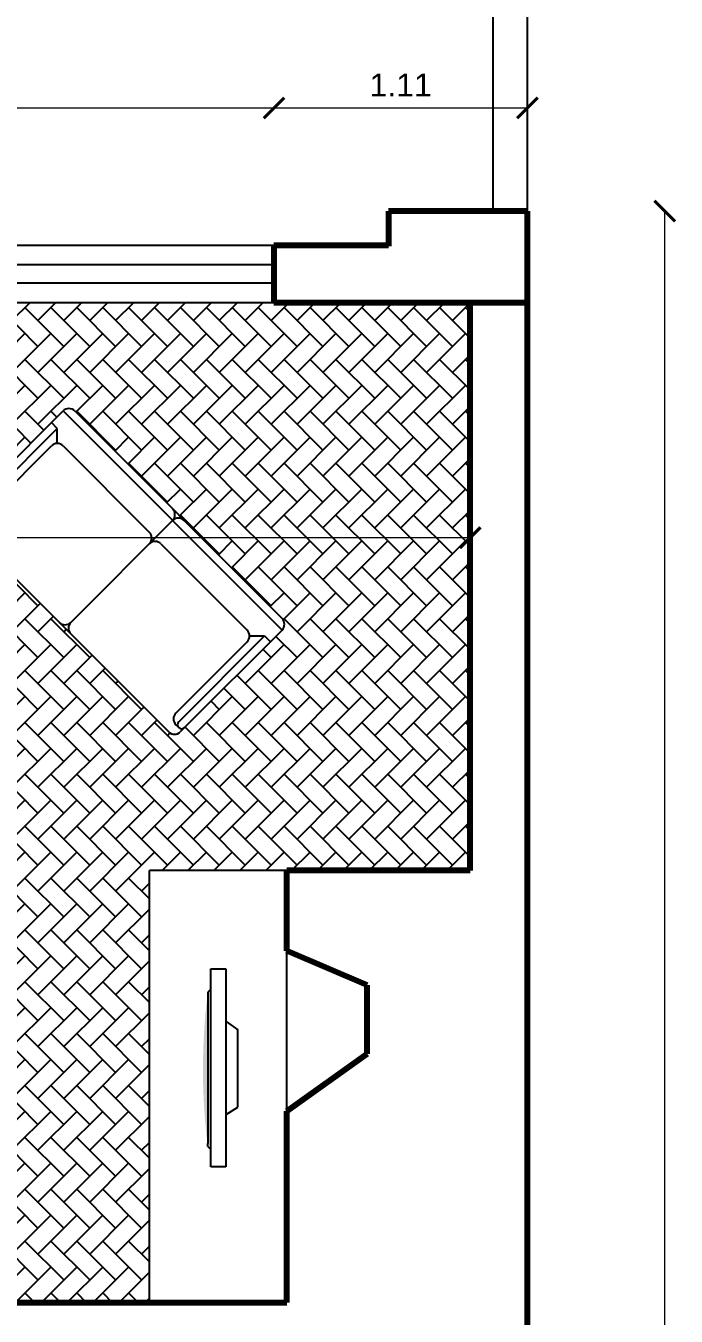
# Model space of a CAD drawing. Header units: inches. Extents: x -1.4 to 10.6, y -3.4 to 32.7.
# Drawn here: x 7.02 to 9.86, y 5.52 to 11.15 of the extents above; entities that cross this region are included whole.
import ezdxf

# ---------------------------------------------------------------- set-up
doc = ezdxf.new("R2010")
doc.units = ezdxf.units.IN
doc.header["$MEASUREMENT"] = 0
doc.linetypes.add('CONTINUA', pattern=[0])
for name, color, linetype in [('Cotas', 60, 'Continuous'), ('Electrodomésticos', 34, 'Continuous'), ('Mobiliario', 2, 'Continuous'), ('Pared lejana', 152, 'Continuous'), ('Textura piso', 8, 'Continuous'), ('Ventana', 4, 'Continuous')]:
    doc.layers.add(name, color=color, linetype=linetype)
doc.layers.add('Paredes', color=5, linetype='Continuous', lineweight=80)
doc.styles.get("Standard").update_dxf_attribs({"font": 'arial.ttf'})
doc.dimstyles.new('Cotas', dxfattribs={"dimtxt": 0.1, "dimasz": 0.09, "dimexe": 0.2, "dimexo": 0.4, "dimgap": 0.05, "dimtad": 1, "dimzin": 0, "dimdsep": 46, "dimtxsty": 'Standard', "dimblk": 'ARCHTICK', "dimcen": 0.09, "dimse1": 1, "dimse2": 1, "dimclrd": 60, "dimclre": 256, "dimadec": 0, "dimazin": 0, "dimtfac": 1, "dimtix": 1, "dimtofl": 0, "dimtmove": 1, "dimatfit": 3, "dimfxl": 0, "dimtolj": 1, "dimtzin": 0, "dimlwd": 9, "dimarcsym": 0})

# ---------------------------------------------------------------- blocks, each defined once
blk = doc.blocks.new('sillon2')
at = {"layer": 'Mobiliario'}
for p, q in [((146.9877130005781, 39.61006099632547), (146.9877130005781, 39.63649716855136)), ((148.3039523168175, 39.67239460444873), (147.0236104364756, 39.67239460444873)), ((147.6637813766466, 39.00829204034616), (147.6637813766466, 39.63649716855136)), ((148.3398497527151, 39.61006099632547), (148.3398497527151, 39.63649716855136)), ((146.9877130005781, 39.00829204034616), (146.9877130005781, 39.61006099632547)), ((147.0056617185267, 39.62800971427416), (147.0236104364756, 39.62800971427416)), ((147.0236104364756, 39.08008691214101), (147.0236104364756, 39.61006099632547)), ((147.059507872373, 39.15188178393586), (147.059507872373, 39.59211227837667)), ((148.2680548809202, 39.59211227837667), (148.2680548809202, 39.15188178393586)), ((148.3219010347665, 39.62800971427416), (148.3039523168175, 39.62800971427416)), ((148.3039523168175, 39.08008691214101), (148.3039523168175, 39.61006099632547)), ((148.3398497527151, 39.61006099632547), (148.3398497527151, 39.00829204034616)), ((147.0236104364756, 39.08008691214101), (146.9877130005781, 39.08008691214101)), ((147.0700219879201, 39.12649846358565), (147.0236104364756, 39.08008691214101)), ((147.6278839407492, 39.11598434803838), (147.0954053082704, 39.11598434803838)), ((148.2321574450228, 39.11598434803838), (147.699678812544, 39.11598434803838)), ((148.2575407653729, 39.12649846358565), (148.3039523168175, 39.08008691214101)), ((148.3039523168175, 39.08008691214101), (148.3398497527151, 39.08008691214101)), ((148.3039523168175, 38.97239460444868), (147.0236104364756, 38.97239460444868))]:
    blk.add_line(p, q, dxfattribs=at)
blk.add_lwpolyline([(148.3398497527151, 39.00829204034605), (146.9877130005781, 39.00829204034605)], dxfattribs=at)
for centre, radius, start, end in [((147.0236104364756, 39.63649716855124), 0.0358974358974411, 90, 180), ((147.627883940749, 39.63649716855124), 0.0358974358974411, 0, 90), ((147.699678812544, 39.63649716855124), 0.0358974358974411, 90, 180), ((148.3039523168175, 39.63649716855124), 0.0358974358974411, 0, 90), ((147.0056617185267, 39.61006099632547), 0.01794871794872055, 0, 180), ((147.0236104364756, 39.59211227837667), 0.0358974358974411, 0, 90), ((148.3039523168175, 39.59211227837667), 0.0358974358974411, 90, 180), ((148.3219010347665, 39.61006099632547), 0.01794871794872055, 0, 180), ((147.0954053082704, 39.15188178393586), 0.0358974358974411, 180, 270), ((147.627883940749, 39.15188178393586), 0.0358974358974411, 270, 0), ((147.699678812544, 39.15188178393586), 0.0358974358974411, 180, 270), ((148.2321574450228, 39.15188178393586), 0.0358974358974411, 270, 0), ((147.0236104364756, 39.00829204034605), 0.0358974358974411, 180, 270), ((147.627883940749, 39.00829204034605), 0.03589743589744143, 270, 0), ((147.699678812544, 39.00829204034605), 0.03589743589744143, 180, 270), ((148.3039523168175, 39.00829204034605), 0.0358974358974411, 270, 0)]:
    blk.add_arc(centre, radius, start, end, dxfattribs=at)
blk = doc.blocks.new('tv')
at = {"layer": 'Electrodomésticos', "linetype": 'Continuous'}
blk.add_hatch(color=256, dxfattribs=at).paths.add_polyline_path([(156.3234580150911, 39.30803753615936), (156.3234580150911, 38.64763753615938), (156.3234580150911, 38.63493753615938, -0.06257206465008722)])
at = {"layer": 'Electrodomésticos'}
for p, q in [((156.3361570150912, 38.54603853615941), (156.3361570150912, 39.40963753615932)), ((156.3361570150912, 39.40963753615932), (156.4018935271671, 39.40963753615932)), ((156.4018935271671, 39.40963753615932), (156.4018935271671, 38.54603853615941)), ((156.3361570150912, 39.32073753615936), (156.3234580150911, 39.30803753615936)), ((156.3234580150911, 39.30803753615936), (156.3234580150911, 38.64763753615938)), ((156.4039462418728, 39.18103753615941), (156.4547452418728, 39.1440928088868)), ((156.4547452418729, 38.80696417252278), (156.4547452418729, 39.14409280888668)), ((156.4039462418728, 38.77463753615933), (156.4547452418728, 38.8069641725229)), ((156.3234580150911, 38.63493753615938), (156.3234580150911, 38.64763753615938)), ((156.3234580150911, 38.63493753615938), (156.3361570150912, 38.62223753615939)), ((156.4018935271671, 38.54603853615941), (156.3361570150912, 38.54603853615941))]:
    blk.add_line(p, q, dxfattribs=at)
blk = doc.blocks.new('_ArchTick')
at = {"color": 0, "linetype": 'ByBlock', "const_width": 0.15}
blk.add_lwpolyline([(-0.5, -0.5), (0.5, 0.5)], dxfattribs=at)
blk = doc.blocks.new('*D72')
at = {"layer": 'Cotas', "color": 60, "linetype": 'CONTINUA', "lineweight": 9, "transparency": 16777216}
blk.add_line((9.809914235824925, 3.944304526105059e-31), (9.809914235824923, 10.34437171295221), dxfattribs=at)
at = {"layer": 'Defpoints', "color": 0, "transparency": 16777216}
for p in [(9.809914235824923, 10.34437171295221), (9.809914235824923, 10.34437171295221), (9.809914235824923, 0)]:
    blk.add_point(p, dxfattribs=at)
at = {"layer": 'Cotas', "color": 60, "lineweight": 9, "transparency": 16777216, "xscale": 0.09, "yscale": 0.09, "zscale": 0.09}
for p, rotation in [((9.809914235824923, 10.34437171295221), 90), ((9.809914235824925, 3.944304526105059e-31), 270)]:
    blk.add_blockref('_ArchTick', p, dxfattribs=dict(at, rotation=rotation))
at = {"layer": 'Cotas', "color": 0, "transparency": 16777216, "insert": (9.708822830640749, 5.172185856476103), "char_height": 0.1, "attachment_point": 5, "rotation": 90}
blk.add_mtext('\\A1;10.34', dxfattribs=at)
blk = doc.blocks.new('*D75')
at = {"layer": 'Cotas', "color": 60, "linetype": 'CONTINUA', "lineweight": 9, "transparency": 16777216}
blk.add_line((5.311933456423844, 10.79437171295226), (8.103621632364366, 10.79437171295226), dxfattribs=at)
at = {"layer": 'Defpoints', "color": 0, "transparency": 16777216}
for p in [(5.311933456423844, 10.79437171295226), (8.103621632364366, 10.79437171295226), (8.103621632364366, 10.19437171295235)]:
    blk.add_point(p, dxfattribs=at)
at = {"layer": 'Cotas', "color": 60, "lineweight": 9, "transparency": 16777216, "xscale": 0.09, "yscale": 0.09, "zscale": 0.09, "rotation": 180}
blk.add_blockref('_ArchTick', (5.311933456423844, 10.79437171295226), dxfattribs=at)
at = {"layer": 'Cotas', "color": 60, "lineweight": 9, "transparency": 16777216, "xscale": 0.09, "yscale": 0.09, "zscale": 0.09}
blk.add_blockref('_ArchTick', (8.103621632364366, 10.79437171295226), dxfattribs=at)
at = {"layer": 'Cotas', "color": 0, "transparency": 16777216, "insert": (6.707777544394105, 10.89542901172442), "char_height": 0.1, "attachment_point": 5}
blk.add_mtext('\\A1;2.79', dxfattribs=at)
blk = doc.blocks.new('*D76')
at = {"layer": 'Cotas', "color": 60, "linetype": 'CONTINUA', "lineweight": 9, "transparency": 16777216}
blk.add_line((8.103621632364394, 10.79437171295226), (9.209914235824925, 10.79437171295226), dxfattribs=at)
at = {"layer": 'Defpoints', "color": 0, "transparency": 16777216}
for p in [(8.103621632364394, 10.79437171295226), (9.209914235824925, 10.79437171295226), (9.209914235824925, 10.79437171295226)]:
    blk.add_point(p, dxfattribs=at)
at = {"layer": 'Cotas', "color": 60, "lineweight": 9, "transparency": 16777216, "xscale": 0.09, "yscale": 0.09, "zscale": 0.09, "rotation": 180}
blk.add_blockref('_ArchTick', (8.103621632364394, 10.79437171295226), dxfattribs=at)
at = {"layer": 'Cotas', "color": 60, "lineweight": 9, "transparency": 16777216, "xscale": 0.09, "yscale": 0.09, "zscale": 0.09}
blk.add_blockref('_ArchTick', (9.209914235824925, 10.79437171295226), dxfattribs=at)
at = {"layer": 'Cotas', "color": 0, "transparency": 16777216, "insert": (8.65676793409466, 10.89457635142429), "char_height": 0.1, "attachment_point": 5}
blk.add_mtext('\\A1;1.11', dxfattribs=at)
blk = doc.blocks.new('*D103')
at = {"layer": 'Cotas', "color": 60, "linetype": 'CONTINUA', "lineweight": 9, "transparency": 16777216}
blk.add_line((8.959914235824897, 8.919346322418988), (4.039617499138643, 8.919346322418988), dxfattribs=at)
at = {"layer": 'Defpoints', "color": 0, "transparency": 16777216}
for p in [(4.039617499138643, 8.919346322418988), (4.039617499138643, 8.919346322418988), (8.959914235824897, 8.919346322418988)]:
    blk.add_point(p, dxfattribs=at)
at = {"layer": 'Cotas', "color": 60, "lineweight": 9, "transparency": 16777216, "xscale": 0.09, "yscale": 0.09, "zscale": 0.09, "rotation": 180}
blk.add_blockref('_ArchTick', (4.039617499138643, 8.919346322418988), dxfattribs=at)
at = {"layer": 'Cotas', "color": 60, "lineweight": 9, "transparency": 16777216, "xscale": 0.09, "yscale": 0.09, "zscale": 0.09}
blk.add_blockref('_ArchTick', (8.959914235824897, 8.919346322418988), dxfattribs=at)
at = {"layer": 'Cotas', "color": 0, "transparency": 16777216, "insert": (6.49976586748177, 9.020403621191157), "char_height": 0.1, "attachment_point": 5}
blk.add_mtext('\\A1;4.92', dxfattribs=at)

msp = doc.modelspace()

# ---------------------------------------------------------------- hatches: boundary and pattern name
at = {"layer": 'Textura piso'}
h = msp.add_hatch(dxfattribs=at)
h.set_pattern_fill('AR-HBONE', color=256, scale=0.02, angle=270, style=0)
h.set_pattern_definition([(315, (-54.86966955773336, -126.9724224155329), (0.1131370849898476, -2.966472954665309e-17), [0.24, -0.08]), (45, (-54.81310101523336, -127.0289909580329), (0.1131370849898476, -2.966472954665309e-17), [0.24, -0.08])])
edge = h.paths.add_edge_path()
edge.add_line((7.55991423582492, 5.582856000952773), (7.559914235824891, 7.467233848964497))
edge.add_line((7.559914235824891, 7.467233848964526), (8.159914235824886, 7.467233848964554))
edge.add_line((8.159914235824886, 7.467233848964526), (8.959914235824897, 7.467233848964526))
edge.add_line((8.959914235824897, 7.467233848964526), (8.959914235824897, 9.944371712952204))
edge.add_line((8.959914235824897, 9.944371712952233), (8.103621632364366, 9.944371712952233))
edge.add_line((8.103621632364366, 9.944371712952233), (5.311933456423844, 9.944371712952233))
edge.add_line((5.311933456423844, 9.944371712952233), (4.439617499138649, 9.944371712952233))
edge.add_line((4.439617499138649, 9.944371712952233), (4.439617499138649, 9.13437171295223))
edge.add_line((4.439617499138649, 9.13437171295223), (5.939617499138677, 9.13437171295223))
edge.add_line((5.939617499138649, 9.13437171295223), (5.93961749913862, 7.63437171295223))
edge.add_line((5.939617499138649, 7.63437171295223), (5.320618870589669, 7.634371712952202))
edge.add_line((5.320618870589669, 7.634371712952174), (5.320618870589641, 6.992458084357509))
edge.add_line((5.320618870589612, 6.992458084357537), (5.339355631102819, 6.992458084357594))
edge.add_line((5.339355631102819, 6.992458084357594), (5.339355631102819, 6.98748661326448))
edge.add_line((5.339355631102819, 6.987486613264451), (5.359241515475276, 6.987486613264451))
edge.add_line((5.359241515475276, 6.987486613264451), (5.359241515475276, 6.982515142171366))
edge.add_line((5.359241515475276, 6.982515142171366), (5.374155928754533, 6.982515142171366))
edge.add_line((5.374155928754533, 6.982515142171366), (5.374155928754533, 6.977543671078251))
edge.add_line((5.374155928754533, 6.97754367107828), (5.384098870940818, 6.977543671078337))
edge.add_line((5.384098870940818, 6.977543671078337), (5.384098870940818, 6.972572199985223))
edge.add_line((5.384098870940818, 6.972572199985194), (5.389070342033904, 6.972572199985166))
edge.add_line((5.389070342033904, 6.972572199985194), (5.389070342033904, 6.967600728892137))
edge.add_line((5.389070342033904, 6.967600728892108), (5.399013284220075, 6.967600728892108))
edge.add_line((5.399013284220075, 6.967600728892108), (5.399013284220075, 6.962629257799023))
edge.add_line((5.399013284220075, 6.962629257799023), (5.403984755313274, 6.962629257799023))
edge.add_line((5.403984755313274, 6.962629257799023), (5.403984755313274, 6.95765778670571))
edge.add_line((5.403984755313274, 6.95765778670571), (5.40895622640636, 6.95765778670571))
edge.add_line((5.40895622640636, 6.95765778670571), (5.40895622640636, 6.952686315612624))
edge.add_line((5.40895622640636, 6.952686315612624), (5.413927697499446, 6.952686315612596))
edge.add_line((5.413927697499446, 6.952686315612624), (5.413927697499446, 6.942743373426481))
edge.add_line((5.413927697499446, 6.942743373426453), (5.418899168592532, 6.942743373426453))
edge.add_line((5.418899168592532, 6.942743373426453), (5.418899168592532, 6.937771902333395))
edge.add_line((5.418899168592532, 6.937771902333424), (5.423870639685617, 6.937771902333395))
edge.add_line((5.423870639685617, 6.937771902333367), (5.423870639685617, 6.927828960147167))
edge.add_line((5.423870639685617, 6.927828960147195), (5.428842110778817, 6.927828960147252))
edge.add_line((5.428842110778817, 6.927828960147252), (5.428842110778817, 6.912914546867739))
edge.add_line((5.428842110778817, 6.912914546867711), (5.433813581871902, 6.912914546867711))
edge.add_line((5.433813581871902, 6.912914546867711), (5.433813581871902, 6.89302866249534))
edge.add_line((5.433813581871902, 6.893028662495368), (5.438785052964988, 6.893028662495396))
edge.add_line((5.438785052964988, 6.893028662495368), (5.438785052964988, 6.874089806647618))
edge.add_line((5.438785052964988, 6.874089806647618), (5.320618870589612, 6.87408980664776))
edge.add_line((5.320618870589612, 6.874089806647788), (5.320618870589612, 6.763770414074486))
edge.add_line((5.320618870589612, 6.763770414074457), (5.269755035799164, 6.763770414074429))
edge.add_line((5.269755035799164, 6.763770414074457), (5.269755035799164, 6.768741885167572))
edge.add_line((5.269755035799164, 6.768741885167543), (5.259812093612993, 6.768741885167515))
edge.add_line((5.259812093612993, 6.768741885167543), (5.259812093612993, 6.773713356260657))
edge.add_line((5.259812093612993, 6.773713356260629), (5.254840622519907, 6.773713356260629))
edge.add_line((5.254840622519907, 6.773713356260629), (5.254840622519907, 6.778684827353715))
edge.add_line((5.254840622519907, 6.778684827353715), (5.244897680333622, 6.778684827353743))
edge.add_line((5.244897680333622, 6.778684827353771), (5.244897680333622, 6.783656298447028))
edge.add_line((5.244897680333622, 6.783656298447028), (5.239926209240537, 6.783656298447085))
edge.add_line((5.239926209240537, 6.783656298447085), (5.239926209240537, 6.788627769540142))
edge.add_line((5.239926209240537, 6.788627769540113), (5.234954738147451, 6.788627769540142))
edge.add_line((5.234954738147451, 6.78862776954017), (5.234954738147451, 6.793599240633228))
edge.add_line((5.234954738147451, 6.793599240633199), (5.229983267054365, 6.793599240633171))
edge.add_line((5.229983267054365, 6.793599240633199), (5.229983267054365, 6.798570711726285))
edge.add_line((5.229983267054365, 6.798570711726285), (5.225011795961166, 6.79857071172637))
edge.add_line((5.225011795961166, 6.798570711726342), (5.225011795961166, 6.808513653912456))
edge.add_line((5.225011795961166, 6.808513653912456), (5.22004032486808, 6.808513653912485))
edge.add_line((5.22004032486808, 6.808513653912513), (5.22004032486808, 6.81348512500557))
edge.add_line((5.22004032486808, 6.813485125005542), (5.215068853774994, 6.813485125005514))
edge.add_line((5.215068853774994, 6.813485125005542), (5.215068853774994, 6.828399538285026))
edge.add_line((5.215068853774994, 6.828399538285026), (5.210097382681909, 6.828399538285055))
edge.add_line((5.210097382681909, 6.828399538285026), (5.210097382681909, 6.843313951564284))
edge.add_line((5.210097382681909, 6.843313951564284), (5.205125911588823, 6.843313951564284))
edge.add_line((5.205125911588823, 6.843313951564284), (5.205125911588823, 6.874089806647874))
edge.add_line((5.205125911588823, 6.874089806647902), (5.320618870589612, 6.874089806647788))
edge.add_line((5.320618870589612, 6.874089806647788), (5.320618870589641, 7.63437171295223))
edge.add_line((5.320618870589641, 7.63437171295223), (4.439617499138649, 7.63437171295223))
edge.add_line((4.439617499138649, 7.63437171295223), (4.439617499138649, 7.034371712952236))
edge.add_line((4.439617499138649, 7.034371712952208), (4.039617499138643, 7.034371712952208))
edge.add_line((4.039617499138672, 7.034371712952208), (4.039617499138672, 6.482856000952808))
edge.add_line((4.039617499138672, 6.482856000952808), (4.027617500200279, 6.482856000952836))
edge.add_line((4.027617500200279, 6.482856000952864), (4.027617499096777, 6.451536001343527))
edge.add_ellipse((4.030723439490373, 5.622075229054104), major_axis=(0.5865214487160271, 0.5865214487160272), ratio=0.9999999999999234, start_angle=-41.365522527604185, end_angle=45.21454470821851, ccw=False)
edge.add_line((4.85852177420341, 5.674655995078552), (4.858521774227654, 5.620656000291206))
edge.add_line((4.858521774227654, 5.620656000291177), (4.84825755077452, 5.62065600030374))
edge.add_line((4.84825755077452, 5.62065600030374), (4.848257551683332, 5.61629991560423))
edge.add_ellipse((4.848302457858807, 5.590623673859085), major_axis=(0.01815587231772411, 0.0181558723177241), ratio=0.9999999999941593, start_angle=45.10020860025428, end_angle=84.1659729730101)
edge.add_line((4.832086116564938, 5.610531000802695), (4.832086115869203, 5.604456000310023))
edge.add_line((4.832086115869174, 5.604456000310023), (4.839198887149905, 5.604456000292771))
edge.add_line((4.839198887149905, 5.604456000292799), (4.842614186680549, 5.5903927619473))
edge.add_ellipse((4.833351632450842, 5.594470913172444), major_axis=(0.005754533328595463, 0.005754533328595463), ratio=0.999999999998392, start_angle=224.9999999623772, end_angle=319.67572218962357, ccw=False)
edge.add_line((4.833351632545742, 5.586332774137958), (4.825625537931217, 5.586332774107206))
edge.add_line((4.825625537931217, 5.586332774107206), (4.825625538152991, 5.582856000952745))
edge.add_line((4.825625538152991, 5.582856000952773), (4.839617499138654, 5.582856000952802))
edge.add_line((4.839617499138683, 5.582856000952773), (5.736836930060804, 5.582855999289166))
edge.add_line((5.736836930060775, 5.582855999289194), (7.55991423582492, 5.582856000952802))
h.paths.add_polyline_path([(7.643958593905467, 8.072128923124097), (6.738620168078569, 8.977467348951023, -0.4142135623734231), (6.738620168078398, 9.028233989651625), (6.757313364727935, 9.04692718630119), (7.182828274208475, 9.472442095781702, -0.4142135623747349), (7.23359491490919, 9.472442095781645), (8.138933340736088, 8.567103669954719, -0.414213562374079), (8.138933340736145, 8.51633702925406), (7.713418431255633, 8.090822119773492), (7.694725234606096, 8.072128923123984, -0.4142135623737508)], flags=16)
h.paths.add_polyline_path([(6.809273496150581, 6.739428143273273), (6.81767991847434, 6.708447619790348), (6.806538827070256, 6.668390087960489), (6.770846300771268, 6.622229810227367), (6.727229292822187, 6.585459113792211), (6.686366072311273, 6.555290759434655), (6.682804001514796, 6.543424248226955), (6.665452760285945, 6.505079671248922), (6.662629964910906, 6.493290025395225), (6.555912995317669, 6.419777318459268), (6.542442222714357, 6.402966081291737), (6.520386799780113, 6.386326445513561), (6.66205973675028, 6.24465350854328, -0.414213562373098), (6.662059736750251, 6.185411148106056), (6.143689082924311, 5.667040494280087, -0.4142135623733729), (6.08444672248703, 5.66704049428003), (5.526581161703007, 6.224906055064054, -0.4142135623742221), (5.52658116170312, 6.284148415501392), (5.835934619160696, 6.593501872958967), (5.836383422288293, 6.595476948307834), (5.856056993474652, 6.620663859106031), (5.871551604414378, 6.629118858212649), (6.044951815529032, 6.802519069327303, -0.4142135623733729), (6.104194175966313, 6.80251906932736), (6.226969058491221, 6.679744186802424), (6.341408244007198, 6.796258587523624), (6.373030437072941, 6.831218563998419), (6.447182396435664, 6.890480801940868), (6.455493240300541, 6.911133966521987), (6.494557974342626, 6.958295303883091), (6.55855969581836, 6.994286633399753), (6.581096618696932, 6.993863902580273), (6.59117487636945, 6.984498453262319), (6.594877368019837, 6.957140023239418), (6.591233896526234, 6.926816316046228), (6.556872903460089, 6.862478613072), (6.502133485162261, 6.812832491375872), (6.473468250458637, 6.741807553228369), (6.430405336250118, 6.684893995201065), (6.361414468106176, 6.637373647418741), (6.357074336189754, 6.629265661000119), (6.317345274852528, 6.589367970441032), (6.412863914198738, 6.493849331094879), (6.497708489375469, 6.568300648833173), (6.556198186516951, 6.616204174832006), (6.586136341171198, 6.629833457086107), (6.661495235538951, 6.660226074951851), (6.672193044851781, 6.686992997967735), (6.697578925598918, 6.711012921148239), (6.760567188588283, 6.743388155195049), (6.793014194791056, 6.748940275199999)], flags=16)
h.paths.add_polyline_path([(4.882225409506752, 7.52674817136517), (6.509307343690772, 7.52674817136517), (6.509307343690772, 7.295502368813118), (4.882225409506752, 7.295502368813118)], flags=25)
h.paths.add_polyline_path([(5.536479501810113, 7.252110875067785), (6.224392189395381, 7.252110875067785), (6.224392189395381, 7.130419197032325), (5.536479501810113, 7.130419197032325)], flags=24)

# ---------------------------------------------------------------- linework, layer by layer
at = {"layer": 'Mobiliario'}
for p, q in [((7.55991423582492, 5.582856000952773), (7.559914235824891, 7.467233848964526)), ((8.159914235824886, 7.467233848964526), (7.55991423582492, 7.467233848964526)), ((8.159914235824914, 5.582856000952773), (8.159914235824914, 7.467233848964526)), ((7.55991423582492, 5.582856000952773), (8.159914235824914, 5.582856000952773))]:
    msp.add_line(p, q, dxfattribs=at)
at = {"layer": 'Pared lejana'}
for p, q in [((9.209914235824897, 10.34437171295221), (9.209914235824925, 30.05000000000001)), ((9.05991423582492, 10.34437171295221), (9.05991423582492, 20.47587325900119))]:
    msp.add_line(p, q, dxfattribs=at)
at = {"layer": 'Paredes'}
for p, q in [((9.209914235824897, 10.34437171295221), (8.603621632364366, 10.34437171295221)), ((8.603621632364366, 10.34437171295221), (8.603621632364366, 10.19141521807043)), ((9.209914235824897, 3.549656693825654), (9.209914235824897, 10.34437171295221)), ((8.603621632364366, 10.19437171295235), (8.103621632364366, 10.19437171295235)), ((8.103621632364366, 10.19437171295223), (8.103621632364366, 9.944371712952176)), ((9.209914235824925, 9.944371712952233), (8.103621632364366, 9.944371712952233)), ((8.959914235824897, 7.467233848964526), (8.959914235824897, 9.944371712952233)), ((8.159914235824914, 7.11723384896456), (8.159914235824886, 7.467233848964526)), ((8.959914235824897, 7.467233848964526), (8.159914235824914, 7.467233848964526)), ((8.509914235824908, 6.967233848964526), (8.159914235824914, 7.11723384896456)), ((8.509914235824908, 6.667233848964571), (8.509914235824908, 6.967233848964526)), ((8.159914235824914, 6.417233848964514), (8.509914235824908, 6.667233848964514)), ((8.159914235824914, 5.582856000952773), (8.159914235824914, 6.417233848964571)), ((5.73961749913866, 5.582856000952773), (8.159914235824914, 5.582856000952773))]:
    msp.add_line(p, q, dxfattribs=at)
at = {"layer": 'Ventana'}
for p, q in [((8.103621632364366, 10.19437171295235), (5.311933456423844, 10.19437171295229)), ((8.103621632364366, 10.19437171295235), (8.103621632364366, 9.944371712952176)), ((8.103621632364366, 10.1093717129522), (5.311933456423844, 10.1093717129522)), ((8.103621632364366, 10.02937171295221), (5.311933456423844, 10.02937171295221)), ((8.103621632364366, 9.944371712952233), (5.311933456423844, 9.944371712952233))]:
    msp.add_line(p, q, dxfattribs=at)

# ---------------------------------------------------------------- block references
at = {"layer": 'Electrodomésticos'}
msp.add_blockref('tv', (-148.5087815267119, -32.37175500512043), dxfattribs=at)
at = {"layer": 'Mobiliario', "rotation": 135}
msp.add_blockref('sillon2', (139.6579697787813, -67.83664376032215), dxfattribs=at)

# ---------------------------------------------------------------- dimensions: what is measured, and where the dimension line sits
at = {"layer": 'Cotas'}
for base, p1, p2, picture, middle in [((8.103621632364366, 10.79437171295226), (5.311933456423844, 10.79437171295226), (8.103621632364366, 10.19437171295235), '*D75', (6.707777544394105, 10.89542901172442)), ((9.209914235824925, 10.79437171295226), (8.103621632364394, 10.79437171295226), (9.209914235824925, 10.79437171295226), '*D76', (8.65676793409466, 10.89457635142429)), ((4.039617499138643, 8.919346322418988), (8.959914235824897, 8.919346322418988), (4.039617499138643, 8.919346322418988), '*D103', (6.49976586748177, 9.020403621191157))]:
    dim = msp.add_linear_dim(base=base, p1=p1, p2=p2, dimstyle='Cotas', dxfattribs=at)
    dim.commit()
    dim.dimension.update_dxf_attribs({"geometry": picture, "text_midpoint": middle})
dim = msp.add_linear_dim(base=(9.809914235824923, 10.34437171295221), p1=(9.80991423582492, 0), p2=(9.80991423582492, 10.34437171295221), angle=270, dimstyle='Cotas', dxfattribs=at)
dim.commit()
dim.dimension.update_dxf_attribs({"geometry": '*D72', "text_midpoint": (9.708822830640749, 5.172185856476103)})

doc.saveas('drawing.dxf')
